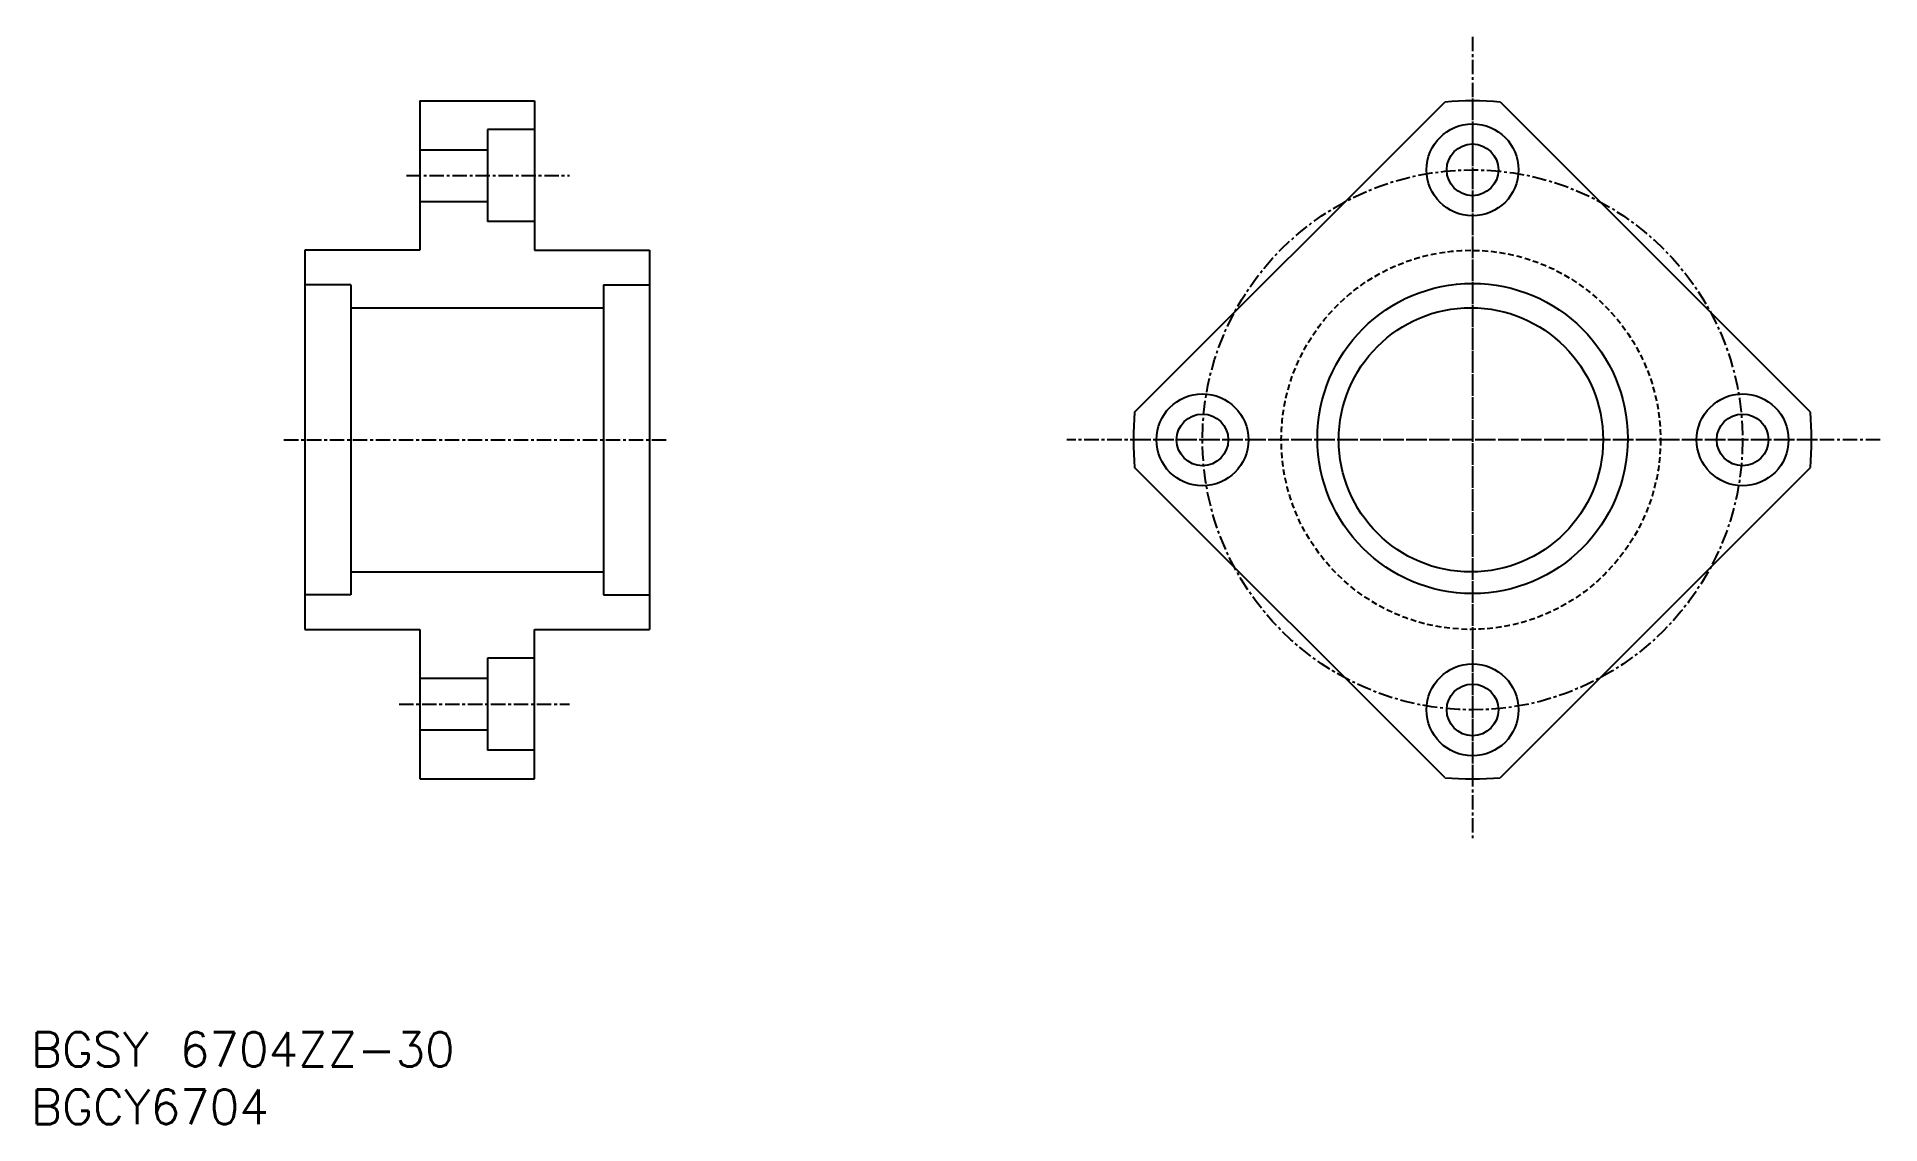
# Model space of a CAD drawing. Extents: x 45 to 206, y 37 to 132.
import ezdxf
from ezdxf.enums import TextEntityAlignment as Align

# ---------------------------------------------------------------- set-up
doc = ezdxf.new("R2010")
doc.units = 0
doc.linetypes.add('CENTER', pattern=[2, 1.25, -0.25, 0.25, -0.25])
doc.linetypes.add('DASHED', pattern=[0.75, 0.5, -0.25])
doc.layers.get('0').update_dxf_attribs({"linetype": 'CONTINUOUS'})
doc.layers.add('CENTER', color=1, linetype='CENTER')
doc.styles.get("Standard").update_dxf_attribs({"font": 'txt.shx', "bigfont": 'extfont.shx'})

msp = doc.modelspace()

# ---------------------------------------------------------------- linework, layer by layer
at = {"color": 7, "linetype": 'CONTINUOUS'}
for p, q in [((78.61, 126.35), (88.61, 126.35)), ((78.61, 126.35), (78.61, 113.35)), ((88.61, 126.35), (88.61, 113.35)), ((140.82, 99.27), (167.8, 126.25)), ((199.62, 99.27), (172.64, 126.25)), ((84.51, 123.85), (84.51, 115.85)), ((88.61, 123.85), (84.51, 123.85)), ((78.61, 122.1), (84.51, 122.1)), ((78.61, 117.6), (84.51, 117.6)), ((88.61, 115.85), (84.51, 115.85)), ((78.61, 113.35), (68.61, 113.35)), ((68.61, 113.35), (68.61, 80.35)), ((88.61, 113.35), (98.61, 113.35)), ((98.61, 113.35), (98.61, 80.35)), ((72.61, 110.35), (68.61, 110.35)), ((72.61, 110.35), (72.61, 83.35)), ((94.61, 110.35), (98.61, 110.35)), ((94.61, 110.35), (94.61, 83.35)), ((72.61, 108.35), (94.61, 108.35)), ((167.8, 67.45), (140.82, 94.43)), ((172.64, 67.45), (199.62, 94.43)), ((72.61, 85.35), (94.61, 85.35)), ((72.61, 83.35), (68.61, 83.35)), ((94.61, 83.35), (98.61, 83.35)), ((68.61, 80.35), (78.61, 80.35)), ((78.61, 80.35), (78.61, 67.35)), ((88.61, 67.35), (88.61, 80.35)), ((88.61, 80.35), (98.61, 80.35)), ((84.51, 77.85), (84.51, 69.85)), ((88.61, 77.85), (84.51, 77.85)), ((78.61, 76.1), (84.51, 76.1)), ((78.61, 71.6), (84.51, 71.6)), ((88.61, 69.85), (84.51, 69.85)), ((78.61, 67.35), (88.61, 67.35))]:
    msp.add_line(p, q, dxfattribs=at)
for centre, radius in [((170.22, 120.35), 4), ((170.22, 120.35), 2.25), ((170.22, 96.97), 13.5), ((170.08, 96.85), 11.5), ((146.72, 96.85), 4), ((193.72, 96.85), 4), ((146.72, 96.85), 2.25), ((146.72, 96.85), 2.25), ((193.72, 96.85), 2.25), ((170.22, 73.35), 4), ((170.22, 73.35), 2.25)]:
    msp.add_circle(centre, radius, dxfattribs=at)
at = {"color": 3, "linetype": 'DASHED'}
msp.add_circle((170.08, 96.85), 16.5, dxfattribs=at)
at = {"color": 7, "linetype": 'CONTINUOUS'}
for start, end in [(85.2961, 94.7039), (175.2961, 184.7039), (355.2961, 4.7039), (265.2961, 274.7039)]:
    msp.add_arc((170.22, 96.85), 29.5, start, end, dxfattribs=at)
at = {"layer": 'CENTER', "color": 1, "linetype": 'CENTER'}
for p, q in [((170.22, 131.92), (170.22, 62.02)), ((170.22, 126.56), (170.22, 66.83)), ((77.46, 119.85), (91.64, 119.85)), ((66.8, 96.85), (100.06, 96.85)), ((205.69, 96.85), (134.92, 96.85)), ((200.23, 96.85), (139.94, 96.85)), ((76.81, 73.85), (91.64, 73.85))]:
    msp.add_line(p, q, dxfattribs=at)
msp.add_circle((170.22, 96.85), 23.5, dxfattribs=at)

# ---------------------------------------------------------------- texts
at = {"color": 7, "linetype": 'CONTINUOUS'}
for s, p in [('BGSY 6704ZZ-30', (44.78, 43.8)), ('BGCY6704', (44.78, 38.8))]:
    msp.add_text(s, height=3, dxfattribs=at).set_placement(p, align=Align.MIDDLE_LEFT)

doc.saveas('drawing.dxf')
